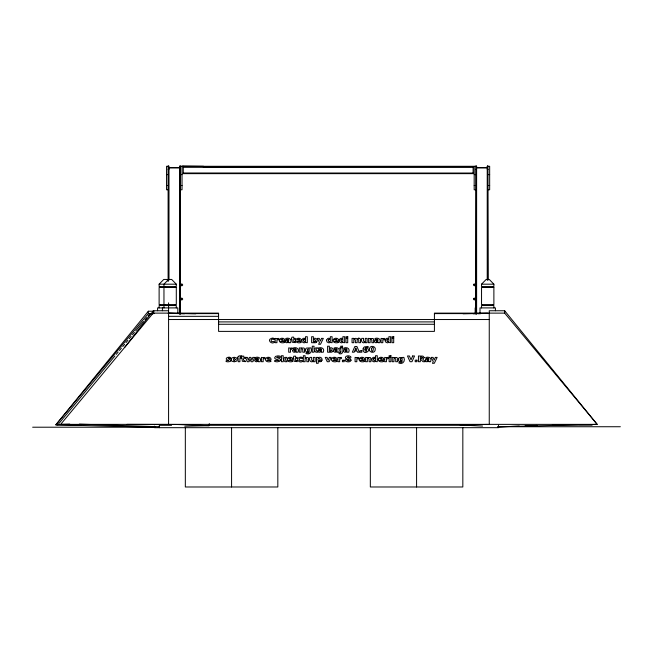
<?xml version="1.0" encoding="UTF-8"?>
<svg xmlns="http://www.w3.org/2000/svg" width="653" height="653" viewBox="0 0 653 653"><rect width="100%" height="100%" fill="white"/><g stroke="black" fill="none" stroke-linecap="round" stroke-linejoin="round"><path stroke-width="0.98" d="M184.766 426.197L209.172 425.674L209.286 423.642M321.929 359.983C322.566 357.795 319.815 356.391 318.215 357.844L318.215 357.387L316.468 357.387L316.468 363.297L318.215 363.297L318.215 361.493L320.084 361.754A2.31 2.31 0 0 0 321.586 360.815L321.929 359.983A2.081 2.081 0 0 1 321.292 361.158M320.109 360.081L319.929 358.603L318.215 358.546C317.064 360.391 319.244 361.713 320.109 360.081A0.947 0.947 0 0 1 319.48 360.725M315.26 341.062L315.081 339.576L313.375 339.527L313.375 341.699L314.632 341.707L315.26 341.062A0.963 0.963 0 0 1 314.632 341.707M331.226 350.571L331.055 349.086L329.341 349.037L329.341 351.208L330.606 351.216L331.226 350.571A0.963 0.963 0 0 1 330.606 351.216M303.645 340.009L303.963 341.592L305.531 341.495L305.531 339.38L304.282 339.348L303.645 340.009A1.004 1.004 0 0 1 304.282 339.348M328.459 340.009L328.777 341.592L330.345 341.495L330.345 339.38L329.096 339.348L328.459 340.009A1.004 1.004 0 0 1 329.096 339.348M340.988 340.009L341.307 341.592L342.874 341.495L342.874 339.38L341.625 339.348L340.988 340.009A1.004 1.004 0 0 1 341.625 339.348M373.638 359.028L373.957 360.611L375.524 360.521L375.524 358.399L374.267 358.366L373.638 359.028A1.004 1.004 0 0 1 374.267 358.366M386.984 340.009L387.302 341.592L388.87 341.495L388.87 339.38L387.613 339.348L386.984 340.009A1.004 1.004 0 0 1 387.613 339.348M179.591 166.768L180.155 166.286A0.89 0.89 0 0 1 180.457 166.295M487.22 166.768L487.783 166.286A0.89 0.89 0 0 1 488.085 166.295M168.988 169.29L168.123 169.462M476.617 169.29L475.751 169.462M180.457 284.365C179.706 285.679 182.236 286.332 182.693 285.108C183.224 283.247 178.751 284.096 181.51 284.847M180.457 298.527C179.706 299.841 182.236 300.494 182.693 299.27C183.224 297.409 178.751 298.25 181.51 299.009M473.588 284.365C472.837 285.679 475.368 286.332 475.817 285.108C476.347 283.247 471.874 284.096 474.641 284.847M473.588 298.527C472.837 299.841 475.368 300.494 475.817 299.27C476.347 297.409 471.874 298.25 474.641 299.009M124.625 347.453L151.325 313.195L154.181 313.146M154.108 311.228L148.329 311.228L55.823 424.842L155.169 427.225M57.758 424.883L114.928 355.942M116.226 354.375L118.177 352.024M119.475 350.457L121.425 348.114M122.723 346.547L124.674 344.196M125.972 342.629L127.923 340.278M129.221 338.711L131.171 336.36M132.469 334.793L134.42 332.442M135.718 330.875L143.513 321.472M144.819 319.905L146.762 317.554M148.068 315.987L150.01 313.644L152.794 313.709M148.329 311.228L148.329 313.603L55.823 424.842L81.111 424.883M489.252 424.368L489.252 310.755L504.671 310.755L597.177 424.368L60.664 424.368L153.169 313.122L153.169 310.755L168.58 310.755M163.96 286.561L163.96 284.186L168.58 279.443L171.666 279.443L176.294 284.186L176.294 286.561L159.12 286.561L159.12 284.186L163.748 279.443L166.825 279.443L168.148 280.798M481.547 284.186L486.175 279.443L489.252 279.443L493.88 284.186L493.88 286.561L481.547 286.561L481.547 284.186L493.88 284.186M358.375 338.303L356.971 339.005L355.958 338.295L353.812 338.85L353.812 338.368L352.057 338.368L352.057 342.694L353.812 342.694L353.812 339.625L354.628 339.372L355.387 339.993L355.412 342.694L357.167 342.694L357.167 339.625L357.991 339.372L358.758 339.993L358.766 342.694L360.529 342.694L360.497 339.462A1.339 1.339 0 0 0 359.819 338.466L358.375 338.303A2.4 2.4 0 0 1 359.534 338.344M180.457 314.02L180.106 166.017L179.608 166.164L179.591 314.15M488.085 280.015L487.734 166.017L487.236 166.164L487.22 280.015M228.762 358.195C226.028 358.366 235.366 361.182 228.134 361.827A6.244 6.244 0 0 1 226.052 361.484C225.024 359.534 231.856 361.517 227.399 359.983C223.857 358.489 228.819 356.154 230.615 357.575L230.615 358.668L228.762 358.195A3.322 3.322 0 0 1 230.191 358.53M497.521 427.038L519.257 426.091M525.053 425.862L537.044 425.43M60.664 424.368L69.757 424.124M552.381 424.972L561.409 424.768M463.05 313.758L487.611 313.162M477.808 313.775L480.526 313.709M487.546 313.538L489.456 313.489M487.628 424.401L460.185 425.062L482.567 426.066M497.831 426.752L597.177 424.368L504.671 313.122L504.671 310.755M473.074 313.767L475.066 313.726M168.229 313.187L195.802 313.767M168.988 280.064L168.988 166.189L168.123 166.017L168.123 281.443M476.617 314.15L476.617 166.189L476.102 166.017L475.751 314.02M168.123 166.295L166.548 166.295L166.548 189.778L168.123 189.778M180.106 166.295L476.102 166.295L476.617 166.768M487.734 166.295L489.66 166.295L489.66 189.778L488.085 189.778M182.032 166.531L474.176 166.531M202.903 166.695L470.895 166.556M183.264 166.817L473.099 166.817M183.264 166.997L473.099 167.054M168.988 167.674L179.591 167.674M476.617 167.674L487.22 167.674M168.988 167.813L179.591 167.813M476.617 167.813L487.22 167.813M180.457 169.462L179.591 169.29M488.085 169.462L487.22 169.29M183.264 173.127L473.099 173.176M183.264 173.363L473.099 173.363M166.548 174.596L168.123 174.596M180.457 174.596L182.032 174.596M474.176 174.596L475.751 174.596M488.085 174.596L489.66 174.596M166.548 185.509L168.123 185.509M180.457 185.509L182.032 185.509M474.176 185.509L475.751 185.509M488.085 185.509L489.66 185.509M180.457 189.778L182.032 189.778L182.032 166.058L203.614 166.295M475.751 189.778L474.176 189.778L474.176 166.295M159.12 284.186L176.294 284.186M153.169 313.122L218.584 313.122L218.584 331.389L434.416 331.389L434.416 313.122L504.671 313.122M148.329 313.603L154.108 313.603M179.877 313.603L218.584 313.603M434.416 313.603L475.417 313.603M168.58 316.33L218.584 316.33M168.58 319.529L489.252 319.529M218.584 321.905L434.416 321.905M218.584 324.272L434.416 324.272M552.626 424.842L592.336 424.842L579.366 424.581M171.559 425.315L159.332 425.315L159.332 427.682M208.225 425.315L468.968 425.315M498.508 426.736L620.35 426.736M32.65 427.209L154.492 427.209M151.325 313.195L153.349 313.195M127 424.368L176.441 424.474L209.172 425.674M79.348 424.124L159.332 426.736M168.311 313.277L184.489 313.758M245.593 357.387L247.218 361.713L249.079 361.713L250.075 358.913L251.054 361.713L252.915 361.713L254.556 357.387L252.76 357.387L251.911 360.252L250.907 357.387L249.364 357.387L248.295 360.252L247.438 357.387L243.789 357.387L243.789 356.154L242.043 356.154L241.373 358.326L242.043 358.326L242.312 361.264L245.479 361.672C245.699 360.105 242.296 361.354 243.789 358.326L245.479 358.326L245.479 357.387M498.508 425.315L498.508 427.682L154.492 427.682L154.492 426.107M495.423 310.755L495.423 307.906L480.004 307.906L480.004 313.603M493.88 307.906L493.88 305.539L481.547 305.539L481.547 307.906M492.958 286.561L492.958 287.508M492.958 304.584L492.958 305.539M487.734 166.017L487.734 280.015M482.469 286.561L482.469 287.508M482.469 304.584L482.469 305.539M476.102 166.017L476.102 314.02M475.164 307.906L475.164 313.603M473.099 166.531L473.099 173.649L183.264 173.649L183.264 166.295M462.83 427.682L462.83 486.983L370.333 486.983L370.333 427.682M416.581 427.682L416.581 486.983M277.827 427.682L277.827 486.983L185.33 486.983L185.33 427.682M231.578 427.682L231.578 486.983M180.106 166.017L180.106 314.02M177.836 313.603L177.836 307.906L157.577 307.906L157.577 310.755M176.294 307.906L176.294 305.539L159.12 305.539L159.12 307.906M175.363 286.561L175.363 287.508M175.363 304.584L175.363 305.539M168.58 302.829L168.58 424.368M168.474 166.017L168.474 280.015M164.882 286.561L164.882 287.508M164.882 304.584L164.882 305.539M163.96 287.508L163.96 304.584M163.96 305.539L163.96 307.906M162.417 307.906L162.417 310.755M160.042 286.561L160.042 287.508M160.042 304.584L160.042 305.539M475.751 166.295A0.89 0.89 0 0 1 476.053 166.286M273.419 338.336A5.371 5.371 0 0 0 271.305 338.376C266.889 339.723 271.264 344.621 274.358 342.474C275.166 340.107 270.285 343.356 271.264 340.001A1.159 1.159 0 0 1 271.983 339.307L272.26 339.242A2.441 2.441 0 0 1 273.542 339.413L274.358 339.748L274.358 338.597A5.118 5.118 0 0 0 272.489 338.254M316.452 342.139A2.09 2.09 0 0 0 317.089 340.964C317.733 338.768 314.966 337.381 313.375 338.817L313.375 336.703L311.62 336.703L311.62 342.694L315.244 342.735A2.302 2.302 0 0 0 316.746 341.797M332.418 351.649A2.09 2.09 0 0 0 333.054 350.473C333.699 348.278 330.94 346.89 329.341 348.327L329.341 346.212L327.594 346.212L327.594 352.204L331.218 352.245A2.302 2.302 0 0 0 332.72 351.306M301.588 357.354A5.371 5.371 0 0 0 299.474 357.395C295.058 358.742 299.433 363.639 302.527 361.493C303.335 359.126 298.454 362.374 299.433 359.019A1.159 1.159 0 0 1 300.151 358.334L300.429 358.26A2.441 2.441 0 0 1 301.71 358.432L302.527 358.775L302.527 357.615A5.118 5.118 0 0 0 300.658 357.273M364.937 349.649L365.329 351.118L366.594 351.118L366.553 349.575L364.937 349.649M369.533 348.629C368.129 352.498 374.863 353.902 375.197 350.032C376.585 346.18 369.9 344.784 369.533 348.629M371.426 348.433C372.079 357.289 375.361 343.764 371.426 348.433M363.125 348.931C362.921 357.648 374.74 347.445 364.954 348.784L365.149 348.196A1.42 1.42 0 0 1 365.802 347.608L368.137 347.584L368.137 346.457L364.496 346.89A2.645 2.645 0 0 0 363.288 348.31L363.125 348.931M238.19 356.897L237.455 357.387L237.455 358.326L238.157 358.326L238.157 361.713L239.904 361.713L239.904 358.326L241.235 358.326L241.235 357.387C237.561 356.987 242.41 357.175 241.61 355.763L238.998 355.909L238.19 356.897M301.825 340.033L302.094 341.87L303.857 342.809A2.4 2.4 0 0 0 305.147 342.474L307.285 342.694L307.285 336.703L305.531 336.703L305.531 338.54L304.151 338.254A2.571 2.571 0 0 0 302.829 338.605L301.825 340.033M326.639 340.033L326.908 341.87L328.671 342.809A2.4 2.4 0 0 0 329.961 342.474L332.099 342.694L332.099 336.703L330.345 336.703L330.345 338.54L328.965 338.254A2.571 2.571 0 0 0 327.643 338.605L326.639 340.033M339.168 340.033L339.438 341.87L341.201 342.809A2.4 2.4 0 0 0 342.49 342.474L344.629 342.694L344.629 336.703L342.874 336.703L342.874 338.54L341.495 338.254A2.571 2.571 0 0 0 340.172 338.605L339.168 340.033M371.81 359.052L372.079 360.889L373.843 361.827A2.4 2.4 0 0 0 375.132 361.493L377.271 361.713L377.271 355.722L375.524 355.722L375.524 357.566L374.136 357.273A2.571 2.571 0 0 0 372.814 357.624L371.81 359.052M385.156 340.033L385.425 341.87L387.188 342.809A2.4 2.4 0 0 0 388.478 342.474L390.616 342.694L390.616 336.703L388.87 336.703L388.87 338.54L387.482 338.254A2.571 2.571 0 0 0 386.16 338.605L385.156 340.033M231.333 359.044L231.333 360.056A1.967 1.967 0 0 0 232.052 361.231L234.19 361.844L236.329 361.231A1.967 1.967 0 0 0 237.039 360.056L237.039 359.044A1.967 1.967 0 0 0 236.329 357.868L234.19 357.256L232.052 357.868A1.959 1.959 0 0 0 231.333 359.044M305.49 349.445L305.588 350.906A1.681 1.681 0 0 0 306.363 351.828L309.196 351.698L309.138 352.236C308.469 353.893 305.408 351.338 306.028 353.64C309.8 355.085 312.599 351.698 310.95 347.878L306.477 348.09A2.008 2.008 0 0 0 305.49 349.445M398.428 358.962L398.526 360.415A1.681 1.681 0 0 0 399.301 361.338L402.134 361.207L402.077 361.746C401.415 363.403 398.346 360.848 398.967 363.15C402.738 364.594 405.537 361.207 403.889 357.387L399.416 357.599A2.008 2.008 0 0 0 398.428 358.962M265.518 359.077C265.053 361.999 268.995 362.252 270.954 361.468C271.754 359.648 261.518 360.929 271.06 359.803C271.615 356.611 266.163 356.375 265.518 359.077M279.264 340.05C278.807 342.98 282.749 343.233 284.708 342.45C285.508 340.629 275.272 341.911 284.806 340.784C285.361 337.593 279.917 337.356 279.264 340.05M287.255 359.077C286.789 361.999 290.74 362.252 292.699 361.468C293.491 359.648 283.263 360.929 292.797 359.803C293.352 356.611 287.908 356.375 287.255 359.077M295.736 340.05C295.27 342.98 299.221 343.233 301.18 342.45C301.972 340.629 291.744 341.911 301.278 340.784C301.833 337.593 296.38 337.356 295.736 340.05M333.079 340.05C332.614 342.98 336.564 343.233 338.523 342.45C339.315 340.629 329.088 341.911 338.621 340.784C339.176 337.593 333.724 337.356 333.079 340.05M331.479 359.077C331.014 361.999 334.965 362.252 336.924 361.468C337.715 359.648 327.488 360.929 337.021 359.803C337.577 356.611 332.132 356.375 331.479 359.077M340.817 351.804C341.16 353.64 338.319 351.861 339.103 353.73C342.801 354.995 343.584 350.645 342.572 347.878L339.813 347.878L339.813 348.816L340.817 348.816L340.817 351.804M359.166 359.077C358.701 361.999 362.652 362.252 364.611 361.468C365.402 359.648 355.175 360.929 364.709 359.803C365.264 356.611 359.811 356.375 359.166 359.077M378.25 359.077C377.785 361.999 381.736 362.252 383.695 361.468C384.486 359.648 374.259 360.929 383.793 359.803C384.348 356.611 378.903 356.375 378.25 359.077M235.292 359.558C232.941 364.096 232.982 354.987 235.292 359.558M349.257 360.178L348.237 360.856L347.118 360.342A0.841 0.841 0 0 1 347.184 359.493L348.433 359.403L349.257 360.178M280.586 359.917L279.713 361.297L277.362 361.811A7.967 7.967 0 0 1 274.652 361.37C272.97 359.019 284.806 362.203 275.288 358.856A1.379 1.379 0 0 1 274.701 357.681L275.582 356.375L277.794 355.877A8.513 8.513 0 0 1 279.737 356.105L280.292 356.26L280.292 357.575L277.892 356.922L276.611 357.509L279.737 358.636L280.586 359.917M351.102 360.113C350.579 362.35 347.118 362.219 345.592 361.101A1.33 1.33 0 0 1 345.208 360.162L346.588 358.799L346.025 358.505A1.282 1.282 0 0 1 345.404 357.395C346 355.346 349.404 355.428 350.726 356.718A1.02 1.02 0 0 1 350.832 357.689L349.657 358.611L351.102 360.113M254.948 360.04L254.882 360.472A1.151 1.151 0 0 0 255.16 361.24L256.254 361.803L258.4 361.256L258.4 361.713L260.139 361.713C261.804 357.966 258.221 356.416 255.356 357.485L255.356 358.521L257.641 358.252L258.408 358.872L255.854 359.223L254.948 360.04M285.353 341.013L285.288 341.454A1.151 1.151 0 0 0 285.565 342.213L286.659 342.784L288.806 342.229L288.806 342.694L290.544 342.694C292.209 338.948 288.626 337.397 285.761 338.466L285.761 339.503L288.046 339.234L288.814 339.854L286.259 340.205L285.353 341.013M292.797 350.53L292.732 350.963A1.151 1.151 0 0 0 293.009 351.73L294.111 352.294L296.25 351.738L296.25 352.204L297.988 352.204C299.654 348.457 296.07 346.906 293.205 347.976L293.205 349.012L295.491 348.743L296.258 349.363L293.703 349.714L292.797 350.53M318.101 350.53L318.044 350.963A1.151 1.151 0 0 0 318.313 351.73L319.415 352.294L321.554 351.738L321.554 352.204L323.292 352.204C324.957 348.457 321.382 346.906 318.509 347.976L318.509 349.012L320.794 348.743L321.57 349.363L319.007 349.714L318.101 350.53M333.707 350.53L333.642 350.963A1.151 1.151 0 0 0 333.92 351.73L335.013 352.294L337.16 351.738L337.16 352.204L338.899 352.204C340.564 348.457 336.981 346.906 334.116 347.976L334.116 349.012L336.401 348.743L337.168 349.363L334.614 349.714L333.707 350.53M343.551 350.53L343.494 350.963A1.151 1.151 0 0 0 343.764 351.73L344.866 352.294L347.004 351.738L347.004 352.204L348.751 352.204C350.408 348.457 346.833 346.906 343.96 347.976L343.96 349.012L346.245 348.743L347.021 349.363L344.458 349.714L343.551 350.53M374.577 341.013L374.52 341.454A1.151 1.151 0 0 0 374.798 342.213L375.891 342.784L378.03 342.229L378.03 342.694L379.777 342.694C381.434 338.948 377.858 337.397 374.985 338.466L374.985 339.503L377.271 339.234L378.046 339.854L375.491 340.205L374.577 341.013M425.421 360.04L425.356 360.472A1.151 1.151 0 0 0 425.634 361.24L426.727 361.803L428.874 361.256L428.874 361.713L430.613 361.713C432.278 357.966 428.695 356.416 425.829 357.485L425.829 358.521L428.115 358.252L428.882 358.872L426.327 359.223L425.421 360.04M307.31 349.461L307.604 350.906L309.196 350.841L309.196 348.882L307.31 349.461M400.248 358.97L400.542 360.415L402.134 360.35L402.134 358.391L400.248 358.97M424.238 357.558L422.817 359.272L425.323 361.713L423.046 361.713L420.973 359.607L420.303 359.607L420.303 361.713L418.442 361.713L418.442 355.983L422.956 356.13L424.238 357.558M256.686 360.17L256.866 360.774L257.968 360.807L258.4 359.681L256.686 360.17M287.091 341.152L287.271 341.756L288.365 341.788L288.806 340.662L287.091 341.152M294.536 350.661L294.715 351.265L295.817 351.298L296.25 350.171L294.536 350.661M319.839 350.661L320.019 351.265L321.121 351.298L321.554 350.171L319.839 350.661M335.446 350.661L335.626 351.265L336.728 351.298L337.16 350.171L335.446 350.661M345.29 350.661L345.478 351.265L346.572 351.298L347.004 350.171L345.29 350.661M376.324 341.152L376.503 341.756L377.597 341.788L378.03 340.662L376.324 341.152M427.16 360.17L427.34 360.774L428.441 360.807L428.874 359.681L427.16 360.17M349.102 357.469L348.726 358.26C346.106 358.326 348.073 355.591 349.102 357.469M422.32 357.738L421.748 358.489L420.303 358.579L420.303 357.036L421.854 357.126L422.32 357.738M267.314 358.636L269.33 358.995L268.767 358.179L267.314 358.636M281.059 339.609L283.084 339.976L282.52 339.16L281.059 339.609M289.05 358.636L291.075 358.995L290.503 358.179L289.05 358.636M297.531 339.609L299.547 339.976L298.984 339.16L297.531 339.609M334.875 339.609L336.891 339.976L336.328 339.16L334.875 339.609M333.275 358.636L335.299 358.995L334.736 358.179L333.275 358.636M360.962 358.636L362.986 358.995L362.415 358.179L360.962 358.636M380.046 358.636L382.07 358.995L381.499 358.179L380.046 358.636M329.373 357.387L328.239 360.252L327.088 357.387L325.243 357.387L327.243 361.713L329.153 361.713L331.169 357.387L329.373 357.387M354.685 351.028L354.22 352.204L352.342 352.204L354.857 346.474L356.897 346.474L359.411 352.204L357.493 352.204L357.028 351.028L354.685 351.028M355.852 348.106L355.093 349.992L356.611 349.992L355.852 348.106M321.537 338.368L320.427 341.078L319.252 338.368L317.407 338.368L319.472 342.588L318.623 344.278L320.501 344.278L323.333 338.368L321.537 338.368M435.347 357.387L434.245 360.097L433.061 357.387L431.225 357.387L433.282 361.607L432.433 363.297L434.31 363.297L437.151 357.387L435.347 357.387M412.655 355.983L411.039 359.86L409.415 355.983L407.48 355.983L410.035 361.713L411.986 361.713L414.549 355.983L412.655 355.983M283.467 359.827L283.198 361.713L281.443 361.713L281.443 355.722L283.198 355.722L283.198 359.077L284.855 357.387L286.92 357.387L284.953 359.248L287.067 361.713L284.986 361.713L283.467 359.827M314.305 350.318L314.036 352.204L312.289 352.204L312.289 346.212L314.036 346.212L314.036 349.567L315.701 347.878L317.766 347.878L315.799 349.739L317.913 352.204L315.832 352.204L314.305 350.318M277.272 338.776L275.182 338.368L275.182 342.694L276.937 342.694L276.937 339.797C279.313 340.58 279.631 337.25 277.272 338.776M263.518 357.795L261.437 357.387L261.437 361.713L263.183 361.713L263.183 358.815C265.567 359.599 265.885 356.269 263.518 357.795M290.797 348.286L288.716 347.878L288.716 352.204L290.463 352.204L290.463 349.306C292.846 350.09 293.156 346.759 290.797 348.286M340.009 357.795L337.919 357.387L337.919 361.713L339.674 361.713L339.674 358.815C342.05 359.599 342.368 356.269 340.009 357.795M383.156 338.776L381.066 338.368L381.066 342.694L382.821 342.694L382.821 339.797C385.197 340.58 385.515 337.25 383.156 338.776M357.167 357.795L355.085 357.387L355.085 361.713L356.84 361.713L356.84 358.815C359.215 359.599 359.534 356.269 357.167 357.795M386.772 357.795L384.69 357.387L384.69 361.713L386.445 361.713L386.445 358.815C388.821 359.599 389.139 356.269 386.772 357.795M301.457 348.106L299.286 347.878L299.286 352.204L301.033 352.204L301.033 349.135L301.939 348.882L302.755 349.535L302.788 352.204L304.543 352.204L304.437 348.686A1.306 1.306 0 0 0 303.841 347.992L301.457 348.106M305.531 357.615L305.106 357.868L305.106 355.722L303.351 355.722L303.351 361.713L305.106 361.713L305.106 358.644L306.012 358.391L306.828 359.044L306.853 361.713L308.616 361.713L308.502 358.203A1.306 1.306 0 0 0 307.906 357.509L305.531 357.615M370.553 338.597L368.382 338.368L368.382 342.694L370.129 342.694L370.129 339.625L371.035 339.372L371.851 340.025L371.884 342.694L373.647 342.694L373.532 339.176A1.306 1.306 0 0 0 372.936 338.483L370.553 338.597M367.786 357.615L365.607 357.387L365.607 361.713L367.361 361.713L367.361 358.644L368.268 358.391L369.084 359.044L369.108 361.713L370.871 361.713L370.757 358.203A1.306 1.306 0 0 0 370.161 357.509L367.786 357.615M394.396 357.615L392.224 357.387L392.224 361.713L393.971 361.713L393.971 358.644L394.877 358.391L395.702 359.044L395.726 361.713L397.489 361.713L397.375 358.203A1.306 1.306 0 0 0 396.779 357.509L394.396 357.615M313.375 361.231C310.812 363.313 308.559 359.917 309.865 357.387L311.628 357.387L311.652 360.081L312.469 360.709L313.375 360.456L313.375 357.387L315.13 357.387L315.13 361.713L313.375 361.713L313.375 361.231M365.288 342.213C362.725 344.294 360.48 340.899 361.778 338.368L363.541 338.368L363.566 341.062L364.382 341.69L365.288 341.429L365.288 338.368L367.043 338.368L367.043 342.694L365.288 342.694L365.288 342.213M295.229 341.699L293.777 341.543L293.695 339.307L295.376 339.307L295.376 338.368L293.695 338.368L293.695 337.136L291.94 337.136L291.271 339.307L291.94 339.307L292.218 342.237L295.376 342.654L295.229 341.699M297.091 360.725L295.638 360.562L295.556 358.326L297.237 358.326L297.237 357.387L295.556 357.387L295.556 356.154L293.801 356.154L293.132 358.326L293.801 358.326L294.079 361.264L297.237 361.672L297.091 360.725M176.294 287.508L159.12 287.508L159.12 304.584L176.294 304.584L176.294 287.508M493.88 287.508L481.547 287.508L481.547 304.584L493.88 304.584L493.88 287.508M347.763 336.703L345.919 336.703L345.919 337.756L347.763 337.756L347.763 336.703M393.759 336.703L391.906 336.703L391.906 337.756L393.759 337.756L393.759 336.703M347.714 338.368L345.968 338.368L345.968 342.694L347.714 342.694L347.714 338.368M393.71 338.368L391.955 338.368L391.955 342.694L393.71 342.694L393.71 338.368M342.572 346.212L340.703 346.212L340.703 347.265L342.572 347.265L342.572 346.212M361.868 350.685L360.097 350.685L360.097 352.204L361.868 352.204L361.868 350.685M390.935 355.722L389.082 355.722L389.082 356.775L390.935 356.775L390.935 355.722M390.886 357.387L389.131 357.387L389.131 361.713L390.886 361.713L390.886 357.387M344.18 360.195L342.409 360.195L342.409 361.713L344.18 361.713L344.18 360.195M416.957 360.195L415.186 360.195L415.186 361.713L416.957 361.713L416.957 360.195"/></g></svg>
